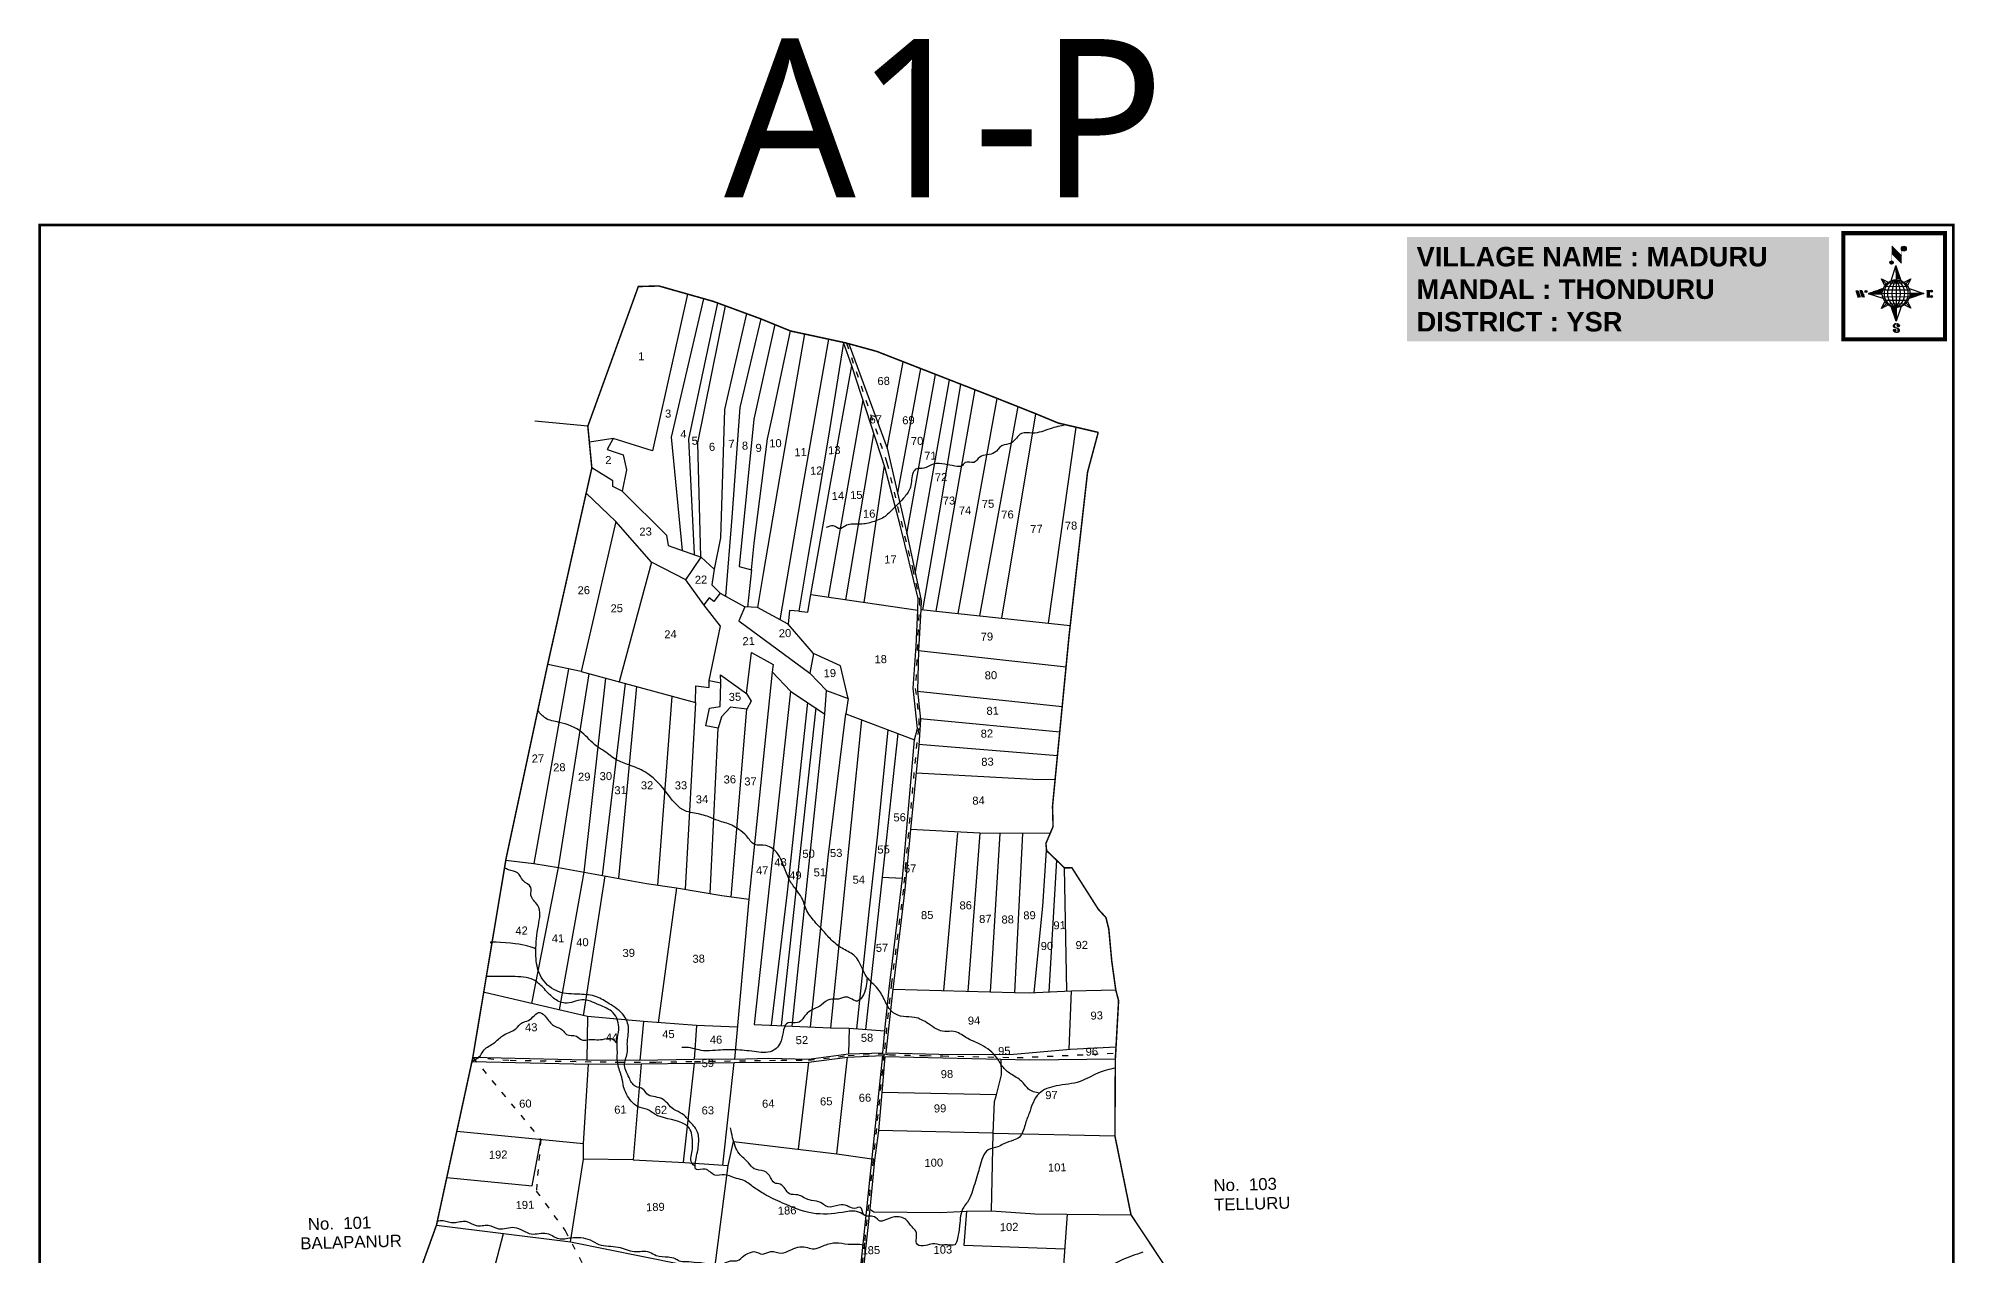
# Model space of a CAD drawing. Header units: millimetres. Extents: x 199160 to 202987, y 1604256 to 1610085.
# Drawn here: x 199160 to 202987, y 1607656 to 1610085 of the extents above; entities that cross this region are included whole.
import ezdxf

# ---------------------------------------------------------------- set-up
doc = ezdxf.new("R2010")
doc.units = ezdxf.units.MM
doc.linetypes.add('ACAD_ISO03W100', pattern=[30, 12, -18])
for name, color, linetype in [('AQUADUCT', 1, 'Continuous'), ('bord', 1, 'Continuous'), ('CADAS', 1, 'Continuous'), ('PLOTS', 7, 'Continuous'), ('PLOTS NO', 7, 'Continuous'), ('ROADS', 1, 'Continuous'), ('STREAMS', 4, 'Continuous'), ('VILLAGE BOUNDRY', 5, 'Continuous')]:
    doc.layers.add(name, color=color, linetype=linetype)
doc.styles.get("Standard").update_dxf_attribs({"font": 'arial.ttf'})
doc.styles.add('TMS', font='trebuc.ttf')
pattern_1 = [(267.2971131487395, (-8720374.9383359, 50637915.13839893), (10.53672553373347, -0.4974314379093613), [])]
pattern_2 = [(357.2971131487395, (-8720374.9383359, 50637915.13839893), (0.4974314379093601, 10.53672553373348), [])]

# ---------------------------------------------------------------- blocks, each defined once
blk = doc.blocks.new('*X10')
at = {"color": 0, "linetype": 'Continuous'}
for p, q in [((6322.075863133939, 241.3110983202248), (6322.373503992176, 241.6087391784607)), ((6321.563175437702, 239.2074203663178), (6322.581924588794, 240.2261695174094)), ((6321.571094283617, 239.3921159075293), (6322.524536642279, 240.3455582661906)), ((6321.579013129532, 239.5768114487408), (6322.467148695763, 240.4649470149719)), ((6321.586931975447, 239.7615069899523), (6322.409760749248, 240.5843357637531)), ((6321.594850821361, 239.9462025311638), (6322.352372802732, 240.7037245125344)), ((6321.602769667276, 240.1308980723753), (6322.294984856217, 240.8231132613157)), ((6321.610688513191, 240.3155936135868), (6322.322610836808, 241.0275159372032)), ((6321.618607359106, 240.5002891547983), (6322.339575221931, 241.2212570176224)), ((6321.670405508729, 239.1378737420482), (6322.639312535309, 240.1067807686281)), ((6321.756101028845, 239.046792566867), (6322.694551492757, 239.9852430307802)), ((6321.767025283511, 240.8254837745006), (6322.356539607053, 241.4149980980416)), ((6321.841796548961, 238.9557113916858), (6322.784401525116, 239.8983163678416)), ((6321.927492069076, 238.8646302165046), (6322.874251557474, 239.8113897049031)), ((6322.013187589191, 238.7735490413234), (6322.964101589832, 239.7244630419646)), ((6322.098883109306, 238.6824678661422), (6323.053951622191, 239.637536379026)), ((6322.184578629423, 238.591386690961), (6323.143801654548, 239.5506097160875)), ((6322.270274149538, 238.5003055157798), (6323.233651686906, 239.463683053149)), ((6322.405772691616, 238.4590273625623), (6323.316199320379, 239.3694539913255)), ((6322.536564177177, 238.4130421528257), (6323.436926723143, 239.3134046987925)), ((6322.667355662737, 238.3670569430892), (6323.557654125907, 239.2573554062594)), ((6322.798147148297, 238.3210717333527), (6323.67838152867, 239.2013061137264)), ((6322.928938633857, 238.2750865236161), (6323.799108931434, 239.1452568211934)), ((6323.059730119417, 238.2291013138795), (6323.919836334197, 239.0892075286604)), ((6323.190521604977, 238.183116104143), (6324.040563736961, 239.0331582361274)), ((6323.334898284248, 238.1507160881169), (6324.161291139725, 238.9771089435944)), ((6323.500484499982, 238.1395256085544), (6324.282018542488, 238.9210596510615)), ((6323.666070715716, 238.1283351289918), (6324.389078986148, 238.8513433994243)), ((6323.83165693145, 238.1171446494292), (6324.558435473549, 238.8439231915289)), ((6324.097210919775, 238.2059219424567), (6324.727791960951, 238.8365029836336)), ((6324.341779298861, 238.2737136262468), (6324.897148448353, 238.8290827757383)), ((6324.586347677948, 238.341505310037), (6325.066504935754, 238.821662567843)), ((6324.830916057034, 238.4092969938271), (6325.235861423155, 238.8142423599477)), ((6325.075484436121, 238.4770886776172), (6325.405217910557, 238.8068221520524)), ((6325.401209342145, 238.6260368883443), (6325.574574397958, 238.7994019441571))]:
    blk.add_line(p, q, dxfattribs=at)
blk = doc.blocks.new('*X9')
at = {"color": 0, "linetype": 'Continuous'}
for p, q in [((6324.425409812192, 240.3018877878409), (6324.530098087213, 240.4065760628617)), ((6324.560821561592, 240.2605228419445), (6324.762767368324, 240.4624686486762)), ((6324.696233310992, 240.2191578960481), (6324.995436649435, 240.5183612344908)), ((6324.831645060392, 240.1777929501517), (6325.228105930546, 240.5742538203053)), ((6324.967056809793, 240.1364280042552), (6325.451206401633, 240.6205775960956)), ((6325.102468559193, 240.0950630583588), (6325.626700194168, 240.619294693334)), ((6325.231508829004, 240.0473266328736), (6325.802193986703, 240.6180117905725)), ((6325.335045025791, 239.9740861343645), (6325.976788801136, 240.6158299097086)), ((6325.438581222579, 239.9008456358553), (6326.100204563527, 240.5624689768027)), ((6325.542117419366, 239.8276051373462), (6326.223620325917, 240.5091080438968)), ((6325.645653616154, 239.754364638837), (6326.347036088308, 240.455747110991)), ((6325.749189812941, 239.6811241403279), (6326.470451850699, 240.4023861780851)), ((6325.852726009729, 239.6078836418188), (6326.593867613089, 240.3490252451792)), ((6325.951486090436, 239.5298670272285), (6326.71728337548, 240.2956643122733)), ((6326.036566250415, 239.4381704919113), (6326.840699137871, 240.2423033793674)), ((6326.121646410395, 239.346473956594), (6326.964114900262, 240.1889424464615)), ((6326.206726570374, 239.2547774212767), (6327.055858370612, 240.1039092215148)), ((6326.291806730354, 239.1630808859595), (6327.135785134496, 240.0070592901021)), ((6326.376886890333, 239.0713843506422), (6327.21571189838, 239.9102093586895)), ((6326.461967050313, 238.9796878153249), (6327.295638662264, 239.8133594272769)), ((6326.547047210292, 238.8879912800077), (6327.375565426148, 239.7165094958642)), ((6326.632127370272, 238.7962947446904), (6327.455492190032, 239.6196595644516)), ((6326.717207530251, 238.7045982093731), (6327.535418953916, 239.5228096330389)), ((6326.788410008449, 236.4777036487165), (6327.354219516036, 237.0435131563033)), ((6326.792225928501, 238.6028399123283), (6327.6153457178, 239.4259597016263)), ((6326.838137672734, 238.4719749612643), (6327.695272481684, 239.3291097702136)), ((6326.884049416966, 238.3411100102004), (6327.775199245568, 239.2322598388009)), ((6326.916746160023, 236.7828164955863), (6327.582476853365, 237.4485471889285)), ((6326.9299611612, 238.2102450591364), (6327.853734496604, 239.1340183945408)), ((6326.975872905432, 238.0793801080725), (6327.849127438164, 238.952634640804)), ((6327.003134980726, 237.9298654880686), (6327.844520379724, 238.7712508870673)), ((6327.012515933215, 237.7624697452613), (6327.839913321284, 238.5898671333306)), ((6327.021896885704, 237.5950740024541), (6327.835306262844, 238.4084833795939)), ((6327.031277838193, 237.4276782596467), (6327.830699204404, 238.2270996258572)), ((6327.040658790683, 237.2602825168395), (6327.826092145964, 238.0457158721205)), ((6327.045082311595, 237.087929342456), (6327.810734190693, 237.8535812215537))]:
    blk.add_line(p, q, dxfattribs=at)
blk = doc.blocks.new('H')
at = {"layer": 'bord', "extrusion": (0.0004278845142637609, 0.00479197890903182, 0.9999884268595202)}
h = blk.add_hatch(dxfattribs=at)
h.set_pattern_fill('LINE', color=8, scale=84.38768555040302, angle=-2.702886851260515, style=0)
h.set_pattern_definition(pattern_2)
h.paths.add_polyline_path([(-492.4668010775931, 785.5898788240738, -0.090992046448718), (-447.9625593584497, 775.2324968557805), (-486.4976985411486, 912.0312741750386)])
h = blk.add_hatch(dxfattribs=at)
h.set_pattern_fill('LINE', color=8, scale=84.38768555040302, angle=-92.70288685126052, style=0)
h.set_pattern_definition(pattern_1)
h.paths.add_polyline_path([(-624.8772989658173, 665.1175860036165, -0.09099204644210665), (-614.5199170010164, 709.6218277204316), (-751.3186943142209, 671.0866885515861)])
h = blk.add_hatch(dxfattribs=at)
h.set_pattern_fill('LINE', color=8, scale=84.38768555040302, angle=-2.702886851260515, style=0)
h.set_pattern_definition(pattern_2)
h.paths.add_polyline_path([(-504.4050061509479, 532.7070881242398, -0.090992046448718), (-548.909247870557, 543.064470092766), (-510.3741086877417, 406.2656927765347)])
h = blk.add_hatch(dxfattribs=at)
h.set_pattern_fill('LINE', color=8, scale=84.38768555040302, angle=-92.70288685126052, style=0)
h.set_pattern_definition(pattern_1)
h.paths.add_polyline_path([(-245.5531129193259, 647.210278397426), (-371.9945082624909, 653.17938094493, -0.09099204644878103), (-382.3518902289215, 608.6751392250881)])
at = {"layer": 'bord', "extrusion": (0.0004278845142637604, 0.00479197890903182, 0.9999884268595203)}
for p, q in [((-516.2384251924814, 1087.08582315594, -1217.145331720205), (-431.5311611755169, 993.9857607749291, -1216.735438367611)), ((-538.2690597721958, 773.6536562892143, -1215.633927328097), (-487.0181812191731, 906.212239655666, -1216.291082326422)), ((-519.3860571105615, 1020.408509141766, -1216.824464901347), (-434.678793075087, 927.3084467682056, -1216.414571548796)), ((-487.0181812191731, 906.212239655666, -1216.291082326422), (-492.9870239489828, 779.7722960542887, -1215.682623766277)), ((-487.0181812191731, 906.212239655666, -1216.291082326422), (-448.4827650671941, 769.4150330077391, -1215.652034309381)), ((-864.6667208376457, 700.9117660832126, -1215.145683569252), (-846.8602190883248, 637.7003116968554, -1214.850391321915)), ((-751.8386587080895, 665.2704204607289, -1215.023166955395), (-615.0399729244527, 703.8051171880215, -1215.266361263119)), ((-626.736305744329, 793.7732813858893, -1215.692487060367), (-566.811349663476, 760.1895317081362, -1215.557193835181)), ((-626.736305744329, 793.7732813858893, -1215.692487060367), (-584.1428260545363, 746.9596384149045, -1215.486379775655)), ((-598.946746484784, 730.9517588270828, -1215.4033350249), (-626.736305744329, 793.7732813858893, -1215.692487060367)), ((-421.3357812265749, 753.3219341966324, -1215.586531535218), (-358.5136001041974, 781.1110481221694, -1215.746578873753)), ((-358.5136001041974, 781.1110481221694, -1215.746578873753), (-405.3276889660046, 738.5181495659053, -1215.522440984547)), ((-358.5136001041974, 781.1110481221694, -1215.746578873753), (-392.0976094479556, 721.1868434431963, -1215.445049781629)), ((-846.885899517627, 700.0723706756253, -1215.149269383754), (-829.079397758178, 636.8609162860084, -1214.853977136408)), ((-829.1050781964441, 699.2329752675723, -1215.152855198257), (-811.2985764592304, 636.0215208844747, -1214.857562950931)), ((-829.1050781964441, 699.2329752675723, -1215.152855198257), (-811.3242568973801, 698.393579858588, -1215.156441012743)), ((-811.3242568973801, 698.393579858588, -1215.156441012743), (-793.5177551378147, 635.1821254740935, -1214.861148765422)), ((-751.8386587080895, 665.2704204607289, -1215.023166955395), (-625.3972626964678, 659.3013864478562, -1215.048666080719)), ((-619.2784603905748, 614.0198538512923, -1214.834293591338), (-751.8386587080895, 665.2704204607289, -1215.023166955395)), ((-639.398133254319, 525.5536567845847, -1214.401751538512), (-605.8141239105607, 585.4778614635579, -1214.703280630637)), ((-639.398133254319, 525.5536567845847, -1214.401751538512), (-592.5840443923953, 568.1465553403832, -1214.625889427719)), ((-576.5759521321743, 553.3427707091905, -1214.561798877043), (-639.398133254319, 525.5536567845847, -1214.401751538512)), ((-510.8935521394596, 400.4524652508553, -1213.857248085843), (-549.4289682914387, 537.2496718976181, -1214.496296102879)), ((-459.6426735860878, 533.0110486173071, -1214.514403084168), (-510.8935521394596, 400.4524652508553, -1213.857248085843)), ((-504.9247094094171, 526.8924088519998, -1214.465706645989), (-510.8935521394596, 400.4524652508553, -1213.857248085843)), ((-371.1754276144202, 512.8914235194679, -1214.455843351893), (-431.1003836950404, 546.475173198618, -1214.591136577086)), ((-371.1754276144202, 512.8914235194679, -1214.455843351893), (-413.7689073036308, 559.7050664918497, -1214.661950636613)), ((-398.9649868734996, 575.7129460782744, -1214.74499538736), (-371.1754276144202, 512.8914235194679, -1214.455843351893)), ((-246.0730746499612, 641.3942844460253, -1215.12516345687), (-382.8717604242847, 602.859587718267, -1214.881969149149)), ((-378.6332729603746, 692.6448510554619, -1215.314036820931), (-246.0730746499612, 641.3942844460253, -1215.12516345687)), ((-372.5144706616993, 647.363318458898, -1215.099664331546), (-246.0730746499612, 641.3942844460253, -1215.12516345687)), ((-213.4791469212505, 669.2951450282708, -1215.272811938016), (-216.710715676134, 600.8397693103179, -1214.943388670676)), ((-197.1518122339039, 599.9164343632292, -1214.947333066632), (-193.9202434780891, 668.3718100786209, -1215.276756333961))]:
    blk.add_line(p, q, dxfattribs=at)
at = {"layer": 'bord', "color": 8, "linetype": 'ByBlock', "extrusion": (0.0004278845142637604, 0.00479197890903182, 0.9999884268595203)}
for p, q in [((-386.4701403837535, 711.3830894059502, -1215.400477790083), (-605.4730712235323, 721.7215742594562, -1215.35631111762)), ((-410.8462962137419, 744.2142448802479, -1215.547375515144), (-578.1125475389999, 752.110393114388, -1215.51364266185)), ((-492.9872379411827, 779.772306161467, -1215.682623723144), (-504.9247094094171, 526.8924088519998, -1214.465706645989)), ((-372.5145726100891, 647.3634304928128, -1215.099664824794), (-625.3973747401615, 659.3012845208868, -1215.048665544341)), ((-378.0217974673142, 615.9429816137999, -1214.946740470406), (-622.87451776542, 627.5017590741627, -1214.897360629442)), ((-375.037429585529, 679.1629559395369, -1215.250969739694), (-619.8901498829364, 690.7217333998997, -1215.201589898729)), ((-392.4388761268347, 584.9431407540105, -1214.792019251512), (-611.441806967312, 595.2816256079823, -1214.747852579053)), ((-419.7993998112506, 554.5543218990788, -1214.634687707282), (-587.06565113744, 562.4504701336846, -1214.600954853988))]:
    blk.add_line(p, q, dxfattribs=at)
at = {"layer": 'bord', "extrusion": (0.0004278845142637604, 0.00479197890903182, 0.9999884268595203)}
for points, const_width, elevation in [([(-522.0131121619479, 959.550775259228), (-515.7175743466119, 1092.906934415961)], 1.60540055982536, -1212.142843617219), ([(-434.158262363472, 933.1277235058805), (-427.8627245295095, 1066.483882669366)], 1.60540055982536, -1212.142843617219), ([(-870.0736340994383, 707.00824508073), (-846.3658724653925, 705.889038352192)], 0.6421602239301444, -1212.142843617219), ([(-828.5594987093612, 642.6768581911618), (-855.2307305332708, 643.935965762368)], 0.6421602239301444, -1212.142843617219), ([(-828.5594987093612, 642.676858191162), (-820.953748198869, 677.9586989512691)], 0.6421602239301444, -1212.142843617223), ([(-810.7786774830411, 641.8374531447001), (-784.1074456587239, 640.5783455765209)], 0.6421602239301444, -1212.142843617222), ([(-792.9978562549747, 640.9980480956772), (-781.589230506466, 693.9208092413096)], 0.6421602239301444, -1212.142843617218), ([(-177.0730277270245, 604.8086065300355), (-225.9702860934822, 607.1169704015771)], 0.7063762463231584, -1212.142843617222), ([(-222.7385766651839, 675.5731321041832), (-173.8413183107752, 673.2647682324088)], 0.7063762463231584, -1212.142843617221), ([(-194.785239975681, 644.8497587676384), (-185.0057882997701, 644.3880859934699)], 0.7063762463231584, -1212.14284361722)]:
    blk.add_lwpolyline(points, dxfattribs=dict(at, const_width=const_width, elevation=elevation))
for points, const_width, elevation in [([(-413.6616245851993, 1073.140134249887, 1), (-397.6117714248124, 1057.729118476532, 1)], 22.25077962579039, -1212.14284361722), ([(-530.3419430367337, 949.5474510251247, 1), (-519.6420409089901, 939.2734405104861, 1)], 14.83385308386026, -1212.142843617223), ([(-775.9087905502321, 696.5833098740303, 1), (-769.4888492682775, 690.418903565154, 1)], 8.900311850316152, -1212.142843617216), ([(-180.1423226412179, 617.9784816729323, 1), (-173.0803872516442, 611.1976347345654, 1)], 9.790343035347762, -1212.142843617219), ([(-177.8339587833615, 666.8757400336997, 1), (-170.7720233739972, 660.0948930920731, 1)], 9.790343035347762, -1212.142843617223), ([(-489.8397168474219, 361.7280028313068, 1), (-498.0671858660056, 369.1142257457323, 1)], 11.05656073458609, -1212.142843617215), ([(-525.1949096693778, 321.5505605205689, 1), (-533.4223786795214, 328.9367834347616, 1)], 11.05656073458609, -1212.142843617218)]:
    blk.add_lwpolyline(points, format="xyb", close=True, dxfattribs=dict(at, const_width=const_width, elevation=elevation))
for points, elevation in [([(-537.0436544864716, 317.3909783906986), (-530.686771839954, 310.4778530870033), (-519.7848077441001, 306.8033377354246), (-504.8555995545785, 306.8996049665207), (-493.8614930827366, 309.9751672386152), (-486.3299612487816, 317.6739007300386), (-486.5193926708707, 325.7780890813514), (-490.6180678635317, 333.2605072774198), (-493.5031616341619, 336.2254691210802), (-502.816804350885, 340.8534958871466), (-522.4580017436219, 347.2728260433129), (-530.4257294404489, 351.5824209563287), (-533.6858260648524, 354.5525017987891), (-537.4013079778782, 362.629807892173), (-536.9549017110166, 373.3508360361672), (-530.0284934418471, 380.6827556172281), (-520.0052991440441, 384.0716307398478), (-503.5000552259427, 384.2213990291513), (-492.5323047870551, 379.8708521119993), (-487.1463343054379, 373.2710396641844)], -1212.142843617219), ([(-522.4539065143929, 347.5728294925347), (-526.1949835211592, 353.7751140225195), (-527.7518298353394, 360.6227161141025), (-527.9156661629893, 370.6019260344024), (-525.8991041315983, 375.4503632916039), (-521.3202371541029, 381.1640017041664), (-514.5251386848048, 384.3718976443916)], -1212.142843617221), ([(-504.8555995545785, 306.8996049665207), (-499.0047943263154, 312.3708361831504), (-496.9585419834797, 319.3942984564654), (-497.4612851235933, 326.5275708001649), (-501.2415295758961, 335.3559093211365), (-509.2361390522836, 343.1915685721062)], -1212.142843617219)]:
    blk.add_lwpolyline(points, dxfattribs=dict(at, elevation=elevation))
for centre, radius in [((-405.6366979898718, 1065.434626361347, -1212.142843617228), 22.25077962579068), ((-524.9919919744626, 944.4104457636145, -1212.142843617225), 14.83385308386045), ((-498.4359036135794, 659.1484834742021, -1212.142843617229), 126.5822129822759), ((-772.6988199003781, 693.5011067149355, -1212.142843617225), 8.900311850316273), ((-176.6113549475952, 614.5880582008385, -1212.142843617227), 9.7903430353479), ((-174.3029910778062, 663.4853165630027, -1212.142843617225), 9.7903430353479), ((-493.9534513636986, 365.4211142832808, -1212.142843617226), 11.05656073458623), ((-529.3086441806488, 325.2436719765011, -1212.142843617227), 11.05656073458623)]:
    blk.add_circle(centre, radius, dxfattribs=at)
at = {"layer": 'bord', "color": 8, "linetype": 'ByBlock', "extrusion": (0.0004278845142637604, 0.00479197890903182, 0.9999884268595203)}
for centre, radius, start, end in [((-481.5018944916621, 658.3490694805806, -1212.142843617225), 127.7124113124745, 94.925359787212, 259.6690604518324), ((-436.7958279077627, 656.2386032006533, -1212.142843617224), 140.8227119427793, 113.2864437035868, 241.3079765329169), ((-315.8862391595549, 650.5307512261786, -1212.142843617227), 222.3100112361417, 142.5891607921548, 212.0052594442485), ((-560.0761933124097, 662.0583738566748, -1212.142843617224), 140.8227119427793, 293.2864437035868, 61.30797653291689), ((-680.9857820597445, 667.7662258302183, -1212.142843617228), 222.3100112361417, 322.5891607921548, 32.00525944424854), ((-515.3701267285685, 659.9479075753505, -1212.142843617227), 127.7124113124745, 274.925359787212, 79.66906045183244)]:
    blk.add_arc(centre, radius, start, end, dxfattribs=at)
at = {"layer": 'bord', "extrusion": (0.0004278845142637604, 0.00479197890903182, 0.9999884268595203)}
for points in [[(-515.7175743148887, 1092.906934417125, -1212.142843617227), (-431.0104934413977, 999.8058030862261, -1212.142843617227), (-518.8653432401063, 1026.22885483189, -1212.142843617227), (-434.1582623484545, 933.1277235084416, -1212.142843617227)], [(-864.1466936911305, 706.7284433981881, -1212.142843617225), (-846.3658724649268, 705.889038353589, -1212.142843617225), (-846.34031992468, 643.5162632348297, -1212.142843617225), (-828.5594986876497, 642.6768581867381, -1212.142843617225)], [(-828.5850512369768, 705.049633307593, -1212.142843617229), (-810.804230031204, 704.2102282608984, -1212.142843617229), (-810.778677482168, 641.8374531481927, -1212.142843617229), (-792.9978562541016, 640.9980480994025, -1212.142843617229)], [(-193.4002216503151, 674.1881137788835, -1212.142843617225), (-196.6319310673212, 605.7319520774413, -1212.142843617225), (-212.9591249906118, 675.1114593302475, -1212.142843617225), (-216.1908344065701, 606.6552976257785, -1212.142843617225)]]:
    blk.add_solid(points, dxfattribs=at)
at = {"layer": 'bord', "extrusion": (0.0004278845142637604, 0.00479197890903182, 0.9999884268595203), "xscale": 7.977342409717546, "yscale": 7.977342409717546, "zscale": 7.977342409717546, "rotation": 138.0840426661453}
for name, p in [('*X9', (38300.50170925955, -31929.38484708802, -1212.14284361722)), ('*X10', (38314.39702652739, -31950.87734303279, -1212.142843617221))]:
    blk.add_blockref(name, p, dxfattribs=at)

msp = doc.modelspace()

# ---------------------------------------------------------------- linework, layer by layer
at = {"color": 5, "const_width": 5.600000000000001}
msp.add_lwpolyline([(199162.9443110251, 1609712.560725356), (202984.0748436668, 1609712.560725356), (202984.0748436668, 1604258.333735846), (199162.9443110251, 1604258.333735846)], close=True, dxfattribs=at)
at = {"layer": 'PLOTS', "color": 0}
for points in [[(200456.7463811258, 1609574.60493267), (200386.5326458199, 1609261.973417574), (200307.8823016109, 1609286.481932574), (200260.4930536077, 1609279.145049434)], [(200446.2549919523, 1609063.041912516), (200424.3719252018, 1609289.172351761), (200489.0200793717, 1609565.472342073)], [(200516.1205725885, 1609557.092365966), (200458.775923781, 1609285.414489945), (200469.7937178263, 1609055.377150761)], [(200483.2406037829, 1609049.869946809), (200476.9408941079, 1609277.933937902), (200532.3086132272, 1609551.140269817)], [(200573.9896894573, 1609535.814772503), (200530.0467631467, 1609344.543802734), (200522.0883197118, 1609088.15302939), (200509.856396423, 1609025.751932532)], [(200532.7311834643, 1608971.459452172), (200545.758095465, 1609128.579396909), (200561.57143714, 1609348.340957484), (200603.4687853868, 1609524.975757623)], [(200630.7524974409, 1609513.832308848), (200588.6714233382, 1609324.759668737), (200559.7964673904, 1609030.912357003), (200584.041499569, 1609024.506948888), (200589.3994913691, 1609077.476641574), (200616.1022877597, 1609285.607925871), (200626.1214223554, 1609330.845842351), (200662.0734623141, 1609501.039930488)], [(200689.8273020666, 1609495.064687067), (200640.745065048, 1609211.724483019), (200607.3687446323, 1609017.195540968), (200596.1713495716, 1608948.933304064)], [(200641.6359038691, 1608924.374134193), (200687.5758075585, 1609193.026842706), (200738.4251808041, 1609484.601840922)], [(200768.0899277176, 1609478.215190086), (200737.6529491157, 1609286.921080644), (200718.5813832157, 1609176.448002441), (200697.2011911522, 1609053.382628378), (200679.0079573306, 1608941.570031987), (200660.4116084474, 1608943.395777818), (200657.2340131738, 1608915.948303961)], [(200679.0079573306, 1608941.570031987), (200696.9549151785, 1608939.808041841), (200703.0864343542, 1608974.749323976), (200739.7471355035, 1609185.564869424), (200784.6020846937, 1609431.222085782), (200768.0899277176, 1609478.215190086)], [(200778.7089921531, 1609475.532498991), (200855.4734176953, 1609267.057074575), (200893.8496161725, 1609100.049861776), (200923.3532407193, 1608963.284885224), (200922.6233946673, 1608944.942861345), (201220.7383960734, 1608913.301304029)], [(200703.0864343542, 1608974.749323976), (200916.2896125065, 1608943.619658483), (200917.2195871358, 1608966.825964374), (200880.9769517605, 1609113.335975742), (200850.9732344914, 1609227.111644738), (200784.6020846937, 1609431.222085782)], [(200855.4734176953, 1609267.057074575), (200887.0301692365, 1609439.722691798)], [(200921.6400953833, 1609426.220636525), (200875.8920402384, 1609178.198423239)], [(200894.7105481997, 1609096.058984373), (200951.7512207778, 1609414.473657416)], [(200979.2955090583, 1609403.728055093), (200911.0400530715, 1609020.363052595)], [(200926.5345879503, 1608944.52773213), (200963.3570598268, 1609161.265524413), (201002.4925149613, 1609394.67841845)], [(201030.1394943473, 1609383.892754181), (200952.1933365842, 1608941.804344304)], [(200806.6784759923, 1609363.330811058), (200737.632422241, 1608969.705285438)], [(200996.6756101135, 1608937.083050841), (201074.6295998833, 1609366.536234508)], [(201116.1182262319, 1609350.064907615), (201039.7123367641, 1608932.515185934)], [(201084.1227414646, 1608927.80152054), (201151.7639830218, 1609335.913248134)], [(200772.7834927811, 1608964.572899152), (200828.7068578326, 1609295.587179275)], [(201231.926605403, 1609309.079361903), (201176.3956347597, 1608918.007789838)], [(200307.8823016109, 1609286.481932574), (200295.7866572273, 1609264.769214048), (200328.3195698, 1609253.570015789), (200334.5611924217, 1609224.106690246), (200325.807849415, 1609181.426254774), (200307.656404151, 1609190.611043357), (200307.3341811466, 1609202.060431546), (200265.429396724, 1609227.727423405)], [(200849.3115297008, 1609232.221866555), (200808.4028416227, 1608959.372139839)], [(200325.807849415, 1609181.426254774), (200414.237938411, 1609093.669001281), (200417.8161716364, 1609073.170044712), (200483.6060546327, 1609049.739796034), (200509.856396423, 1609025.751932532), (200505.0550483746, 1608994.641254581), (200521.9079832066, 1608977.488836802), (200509.3876858153, 1608961.271107902), (200499.8577072973, 1608968.62837512), (200488.8461632048, 1608954.364956985), (200453.4374774786, 1609004.5233586), (200483.6060546327, 1609049.739796034)], [(200453.4374774786, 1609004.5233586), (200384.6520627645, 1609039.329990047), (200313.4937096374, 1609121.088738766), (200254.0937023928, 1609177.315142761)], [(200313.4937096374, 1609121.088738766), (200244.0382665426, 1608821.343081544), (200177.2396638429, 1608835.660430352)], [(200384.6520627645, 1609039.329990047), (200319.6940015885, 1608800.744780907)], [(200584.041499569, 1609024.506948888), (200576.5428372909, 1608949.926265528)], [(200244.0382665426, 1608821.343081544), (200472.1770000709, 1608759.229215129), (200473.3823515325, 1608792.931087094), (200500.0350952559, 1608789.355110525), (200499.6322876404, 1608803.667871225), (200522.0615482101, 1608912.117447911), (200488.8461632048, 1608954.364956985)], [(200521.9079832066, 1608977.488836802), (200570.8697081325, 1608950.213256135), (200558.7342899883, 1608922.535093676), (200700.8743589458, 1608818.34506688), (200734.2168361325, 1608783.765876217), (200777.1728827334, 1608767.209577), (200762.1390038365, 1608832.713670974), (200708.4060610137, 1608857.577232207), (200700.8743589458, 1608818.34506688)], [(200708.4060610137, 1608857.577232207), (200657.2340131738, 1608915.948303961), (200596.1713495716, 1608948.933304064), (200570.8697081325, 1608950.213256135)], [(200777.1728827334, 1608767.209577), (200772.8230203241, 1608736.779316633), (200909.9030376514, 1608685.274685889), (200915.7272884235, 1608707.50924873), (200907.3973045157, 1608787.89998956), (200912.891440804, 1608871.691552489), (200916.2896125065, 1608943.619658483)], [(200922.6233946673, 1608944.942861345), (200917.554928167, 1608863.024785915), (200915.4966150203, 1608782.604589056), (200921.4722951107, 1608725.551077146), (200919.1470630154, 1608684.558123583), (200918.5306725098, 1608673.69139444), (200902.0766929254, 1608506.018628288), (200890.4387707675, 1608386.414495716), (200866.3588985168, 1608187.532829485), (201109.2215794142, 1608181.027600734), (201140.345337279, 1608180.193931421), (201151.8986612337, 1608180.519079515), (201223.4865863305, 1608184.243389493), (201311.6274193228, 1608185.962935538)], [(200499.6322876404, 1608803.667871225), (200522.8476260582, 1608798.77416211), (200522.3958925872, 1608814.825380666), (200573.9950493094, 1608777.353425207), (200584.0488158758, 1608859.500595845), (200627.6024915677, 1608835.291770953), (200625.5794264554, 1608820.528726599), (200662.3849153285, 1608782.44942338), (200730.8221824422, 1608736.458776468), (200734.2168361325, 1608783.765876217)], [(200917.554928167, 1608863.024785915), (201212.3601475708, 1608830.557627133)], [(200219.0572096013, 1608826.697422673), (200149.3206820083, 1608438.204021861)], [(200199.1042247396, 1608430.297455077), (200260.1323525845, 1608816.961248196)], [(200292.9510161442, 1608808.02592164), (200249.1311397575, 1608421.212069579)], [(200286.7468764665, 1608414.380677544), (200332.6327968588, 1608797.222018294)], [(200501.7865662806, 1608378.34500792), (200517.6730045092, 1608708.477478607), (200493.263846499, 1608712.769210176), (200500.4751800578, 1608748.48728937), (200521.5670112031, 1608751.51892042), (200522.8476260582, 1608798.77416211)], [(200625.5794264554, 1608820.528726599), (200579.1895426328, 1608367.175778664)], [(200354.685903171, 1608791.217760804), (200318.5439440625, 1608408.606013712)], [(200397.0742058624, 1608395.151620338), (200426.0573374865, 1608771.785919186)], [(200472.1770000709, 1608759.229215129), (200452.0276480029, 1608386.734457548)], [(200573.9950493094, 1608777.353425207), (200583.7519859909, 1608761.969405347), (200575.0883108908, 1608746.138730002), (200542.6477325261, 1608750.462934566), (200524.2321811451, 1608730.866357699), (200517.6730045092, 1608708.477478607)], [(200662.3849153285, 1608782.44942338), (200589.7150569988, 1608116.842498828), (200665.4016687913, 1608113.638612197), (200742.0806948238, 1608110.392715722), (200779.1364668182, 1608109.770308673), (200850.2199184204, 1608103.9163416)], [(200624.2680303451, 1608115.379838435), (200656.0699154432, 1608381.160135026), (200696.6035488854, 1608759.454099924)], [(201204.6308695294, 1608750.855537908), (200915.6300591396, 1608781.330515556)], [(200543.3691697002, 1608371.971031118), (200575.0883108908, 1608746.138730002)], [(200712.5165495061, 1608748.760376698), (200643.6991479721, 1608114.55730065)], [(200665.4016687913, 1608113.638612197), (200730.8221824422, 1608736.458776468)], [(200701.8599709744, 1608112.095297412), (200737.3817938889, 1608450.637578045), (200772.8230203241, 1608736.779316633)], [(200803.7960991974, 1608725.141902067), (200742.0806948238, 1608110.392715722)], [(200921.2511921072, 1608727.662084203), (201199.7623606858, 1608700.652876784)], [(200093.6351976963, 1608444.64508576), (200149.3206820083, 1608438.204021861), (200199.1042247396, 1608430.297455077), (200374.3895281934, 1608398.463900012), (200434.6204616496, 1608389.669342753), (200525.0310096568, 1608374.425949918), (200579.1895426328, 1608367.175778664), (200550.0171451263, 1608047.533989855), (200618.9084348591, 1608049.472814706), (200697.8280025531, 1608047.403992462), (200777.6483146948, 1608058.075533901), (200846.6145678386, 1608060.137352003), (200850.2911152204, 1608104.780868888), (200859.2806072275, 1608188.019965535), (200885.8163371033, 1608408.838529829), (200909.9030376514, 1608685.274685889)], [(200794.8569800392, 1608108.475670262), (200818.9690737856, 1608341.414414365), (200836.4909754444, 1608496.468693364), (200857.1055693328, 1608705.112107586)], [(200876.7682471503, 1608697.724313361), (200853.1697617838, 1608483.445847966), (200845.0335601407, 1608410.679583251), (200811.9560665957, 1608107.06750159)], [(201195.1525621874, 1608653.117962235), (200917.9260917418, 1608675.674297234)], [(200913.2078658761, 1608619.449822826), (201146.0669399338, 1608606.44482163), (201190.5564073071, 1608605.723736747)], [(201180.7106666533, 1608498.37149831), (201180.7106666533, 1608498.37149831), (201040.548686436, 1608498.395824784), (200902.0766929254, 1608506.018628288)], [(200968.593490564, 1608184.794412018), (200996.5023006904, 1608499.115338755)], [(201040.548686436, 1608498.395824784), (201016.3249299442, 1608183.515895571)], [(201061.540739985, 1608182.30476183), (201080.7959424542, 1608498.388839482)], [(201125.2304748127, 1608498.381127437), (201109.2215794142, 1608181.027600734)], [(201148.8111507935, 1608180.432186934), (201166.247320091, 1608352.83613358), (201173.5331397283, 1608463.884435259)], [(200145.376347583, 1608158.75071815), (200199.1042247396, 1608430.297455077)], [(200249.1311397575, 1608421.212069579), (200199.9856665084, 1608145.941410507)], [(200248.8708330366, 1608134.474775333), (200292.0003066022, 1608413.426602364)], [(201193.4347009373, 1608444.730162689), (201177.8824382157, 1608181.870866702)], [(201213.9849470666, 1608183.749073589), (201209.3857347597, 1608429.378078178)], [(200434.6204616496, 1608389.669342753), (200398.0880090736, 1608120.445541206)], [(200845.0335601407, 1608410.679583251), (200885.8163371033, 1608408.838529829)], [(200866.3588985168, 1608187.532829485), (200852.4840974926, 1608060.182504764), (200958.1357477444, 1608057.969853704), (201100.2559680242, 1608057.00841974), (201221.2263259891, 1608067.936374616), (201312.212475604, 1608072.607182987)], [(201218.7134160417, 1608067.709368869), (201223.4865863305, 1608184.243389493)], [(200555.8295569484, 1608111.220552186), (200474.6155926053, 1608114.752576512), (200368.6641803279, 1608122.634409722), (200256.889620929, 1608132.593867037), (200050.9195293092, 1608180.906761624)], [(200256.889620929, 1608132.593867037), (200255.241405804, 1608045.546955613)], [(200368.6641803279, 1608122.634409722), (200361.5563527096, 1608044.829017429)], [(200474.6155926053, 1608114.752576512), (200470.1140603597, 1608047.089333046)], [(200779.1364668182, 1608109.770308673), (200777.6483146948, 1608058.075533901)], [(199995.8344078203, 1607903.774858402), (200248.7498692853, 1607879.258505642), (200258.6378558185, 1608037.441945165)], [(200026.0941033406, 1608043.245150623), (200258.6378558185, 1608037.441945165), (200363.8482796984, 1608038.624055488), (200469.8531959783, 1608039.557963386), (200549.8777176184, 1608041.273114373), (200698.0513310722, 1608041.819458538), (200776.0557642567, 1608051.667306361), (200845.6680569753, 1608054.899637054), (200800.1593247944, 1607614.763838408)], [(200550.0171451263, 1608047.533989855), (200470.1140603597, 1608047.089333046), (200361.5563527096, 1608044.829017429), (200254.3737332094, 1608045.552814952), (200027.7361522479, 1608051.23251906)], [(200363.8482796984, 1608038.624055488), (200348.29822175, 1607846.449646039), (200249.1042206461, 1607847.791866046), (200248.7498692853, 1607879.258505642)], [(200469.8531959783, 1608039.557963386), (200447.6769410958, 1607841.863167502)], [(200526.7143022609, 1607836.310899268), (200549.8777176184, 1608041.273114373)], [(200698.0513310722, 1608041.819458538), (200677.4855554095, 1607868.152858323)], [(200754.7697157631, 1607859.000789346), (200776.0557642567, 1608051.667306361)], [(201310.8356424135, 1608047.851156272), (201140.352456823, 1608045.986875924), (200850.6466118778, 1608052.59091578), (200844.3370615344, 1607981.418927606), (200838.135685976, 1607904.648053291), (200830.0379546609, 1607846.364659611), (200820.7932319247, 1607748.257560028), (200828.4838361782, 1607743.028772636), (200961.8519321033, 1607741.664123545), (201013.7022473163, 1607744.203792346), (201063.5730654128, 1607745.188223475), (201150.0098120624, 1607739.252042684), (201342.0845776137, 1607737.180634274)], [(201063.5730654128, 1607745.188223475), (201066.8877856923, 1607900.26156466), (201069.5904644207, 1607962.86393991), (201073.3283766949, 1607976.432286587), (201083.2489946844, 1608016.664588892), (201082.7329121043, 1608047.300352253)], [(201073.3283766949, 1607976.432286587), (200844.3370615344, 1607981.418927606)], [(199975.86930789, 1607811.753498847), (200146.1003124441, 1607795.178704806), (200163.2791182076, 1607887.543610364)], [(200348.29822175, 1607846.449646039), (200450.8874144447, 1607841.714999291), (200537.8076889397, 1607835.520285635), (200548.5120643579, 1607883.426030482), (200754.7697157631, 1607859.000789346), (200824.3288558419, 1607848.518446386)], [(201066.8877856923, 1607900.26156466), (200838.1762574709, 1607905.150314299)], [(201066.8877856923, 1607900.26156466), (201309.9832266713, 1607894.415499738)], [(199955.1251868974, 1607716.141544829), (200222.5184221676, 1607683.093944047), (200249.1042206461, 1607847.791866046)], [(200222.5184221676, 1607683.093944047), (200440.1922067144, 1607639.121848407), (200511.3269969476, 1607630.518665541), (200537.8076889397, 1607835.520285635)], [(200820.7932319247, 1607748.257560028), (200806.1738741783, 1607613.768224292), (200919.6004157356, 1607607.462285675), (200998.8304599963, 1607606.813686752), (201205.1607957411, 1607599.385334766), (201215.1305275811, 1607738.549755752)], [(201013.7022473163, 1607744.203792346), (201008.0480321056, 1607676.297564053), (201210.1456616611, 1607668.967545259)], [(199901.1637094915, 1607566.847057029), (200048.2411416074, 1607531.367675489), (200056.2994796312, 1607574.536609085), (200088.8218045325, 1607699.617744438)]]:
    msp.add_lwpolyline(points, dxfattribs=at)
at = {"layer": 'ROADS', "linetype": 'ACAD_ISO03W100'}
for points in [[(200774.1602370016, 1609476.777009076), (200854.7767596875, 1609237.905108394), (200905.8321212987, 1609026.931848997), (200920.0340446758, 1608965.325040262), (200911.4072839821, 1608787.142840698), (200918.3900712442, 1608726.538360087), (200917.9048293417, 1608707.316609019), (200914.1668222307, 1608679.57721074), (200887.4686015464, 1608387.078795878), (200863.7234085703, 1608199.698945108), (200848.4881843202, 1608056.917778381), (200833.8601567617, 1607909.116964686), (200827.0543268984, 1607846.514151248), (200809.8829869286, 1607681.305494262), (200803.4445289191, 1607620.730106256)], [(200027.7361522479, 1608051.23251906), (200102.09410519, 1608045.469185399), (200320.3031539686, 1608041.679784112), (200393.2027301631, 1608041.95972211), (200470.3589664368, 1608043.122203693), (200643.1375248894, 1608045.604369716), (200698.413201144, 1608045.531578189), (200777.0897172229, 1608054.906169878), (200848.6252375866, 1608058.202211413), (200859.9947056767, 1608056.277172495), (200930.9252623534, 1608054.868532547), (200966.1771148389, 1608054.067875185), (201114.8452039996, 1608050.691252633), (201311.4871563913, 1608059.5656454)], [(200027.7361522479, 1608051.23251906), (200163.2791182076, 1607887.543610364), (200154.6051585223, 1607784.320240967), (200211.9106364958, 1607705.492755789), (200280.1630864815, 1607576.67375957), (200359.7008482863, 1607327.538756309), (200375.2139227669, 1607256.246430331), (200373.5261503573, 1607164.528896023), (200360.5322087239, 1607077.68722383), (200342.1921459549, 1606926.37388388), (200364.4956777737, 1606874.17202835), (200420.968856651, 1606829.092221586)]]:
    msp.add_lwpolyline(points, dxfattribs=at)
at = {"layer": 'STREAMS'}
for points in [[(201212.055188724, 1609313.716582793), (201180.5119693683, 1609305.838652955), (201145.3321925784, 1609297.107202459), (201123.5579672461, 1609296.494404972), (201102.8247404483, 1609277.417480463), (201084.0547446972, 1609271.822199041), (201069.7837649236, 1609258.318495677), (201040.1268869568, 1609249.006053832), (201028.3845681245, 1609238.810514289), (201011.1254251601, 1609238.324785899), (201003.1679660817, 1609230.917926619), (200995.1469809501, 1609230.692190022), (200975.5485168647, 1609233.978190203), (200953.6448494782, 1609236.46703111), (200940.9296379369, 1609232.834231288), (200924.3448463113, 1609226.299181483), (200914.1375075198, 1609226.011913787), (200907.3992427014, 1609218.887088231), (200901.7875876828, 1609189.575636955), (200890.2682209321, 1609170.30722137), (200865.639914629, 1609144.519153815), (200845.6887184947, 1609127.473717157), (200832.7983490897, 1609122.083482054), (200808.3541456302, 1609115.843753678), (200793.842466225, 1609115.435347843), (200780.06864579, 1609115.047707759), (200768.3939443123, 1609110.044594388), (200761.6436099316, 1609106.5909706), (200747.7024641519, 1609112.066769619), (200733.5789303536, 1609108.471315159)], [(201159.022496459, 1607979.657641407), (201137.3648486346, 1607988.090522506), (201126.8140192493, 1608000.537671199), (201103.8794370594, 1608016.937431351), (201087.2320525153, 1608030.806008787), (201074.1197082252, 1608050.472999327), (201042.8115193072, 1608076.335866801), (201012.3277496168, 1608091.014925133), (200988.1624194162, 1608103.173187502), (200970.083373455, 1608102.664384376), (200937.563503734, 1608118.269917911), (200909.6433439128, 1608131.018874475), (200887.6127031351, 1608132.628121581), (200866.6630030729, 1608141.114746796), (200850.4419626593, 1608164.517569363), (200836.533718724, 1608188.058014611), (200814.4735500204, 1608211.623613168), (200790.7955758161, 1608253.343309678), (200768.2438810492, 1608267.220497726), (200745.8823211692, 1608283.394403227), (200727.4857374185, 1608303.498788997), (200713.0286924691, 1608319.385945794), (200694.9808704432, 1608343.921002942), (200684.3098467828, 1608370.098476337), (200673.1902359424, 1608386.339412294), (200659.6731110721, 1608406.247029931), (200636.1734633018, 1608457.990183683), (200613.3099859013, 1608473.895350284), (200590.3501550954, 1608476.244742493), (200574.3041239633, 1608493.165129826), (200558.6532338851, 1608506.218152386), (200544.9200495179, 1608514.487856736), (200517.5966293072, 1608523.754174409), (200499.3035102235, 1608531.131764947), (200470.3060453338, 1608538.717288679), (200454.6726750839, 1608542.096226937), (200411.5657716744, 1608583.468769762), (200371.2817094283, 1608620.818054669), (200339.9177146029, 1608634.8764177), (200314.4205991316, 1608645.271656696), (200290.3843041114, 1608662.331530991), (200274.8193272678, 1608672.331841734), (200245.4622211732, 1608699.871032153), (200199.8913793063, 1608719.926999085), (200173.0890318468, 1608728.130918137), (200157.4747494748, 1608743.445825542)], [(200809.237600499, 1607736.497323269), (200793.8314165718, 1607743.584792712), (200765.7915490324, 1607741.906477857), (200706.4007125954, 1607740.235026647), (200646.0888978687, 1607760.547513225), (200610.0071093386, 1607778.223676922), (200587.2491300412, 1607793.15953592), (200565.8326450809, 1607806.575528096), (200550.2362433475, 1607810.748118403), (200530.4683498377, 1607816.989729046), (200510.9930700373, 1607816.441631361), (200491.5868447477, 1607827.867957311), (200474.2024550663, 1607827.378704071), (200473.5763030217, 1607849.627450206), (200478.7234023444, 1607879.408256628), (200475.4180244475, 1607904.740603669), (200461.1630135829, 1607922.824217255), (200446.1476146564, 1607938.427264796), (200428.8868897724, 1607947.492107477), (200404.2879690435, 1607969.200494658), (200375.028994796, 1607978.737051546), (200367.9817761078, 1607987.441828334), (200352.2594280415, 1607993.636222059), (200339.7555475904, 1608011.17181292), (200330.7604885475, 1608038.252291759), (200336.6942226782, 1608062.400005451), (200336.2456248674, 1608078.339806169), (200338.6832180791, 1608109.725615029), (200329.4385161495, 1608134.570966949), (200300.2847564292, 1608158.338371732), (200274.7785596015, 1608172.114449735), (200241.3942774684, 1608177.19695411), (200198.5188339455, 1608182.460809271), (200167.007219646, 1608207.19712025), (200158.4608330984, 1608224.881180288), (200153.6577891422, 1608262.879116602), (200158.6737844475, 1608314.480828255), (200157.5458002327, 1608354.560924864), (200143.9155473409, 1608374.671233527), (200143.473254599, 1608390.386999398), (200128.3538505404, 1608404.020235435), (200117.0891933747, 1608419.377887562), (200099.2984576984, 1608425.340979855), (200091.0990943162, 1608429.504730791)], [(200153.7078583947, 1608267.436500172), (200112.1876315554, 1608278.006822495), (200066.0634359308, 1608280.043648959), (200066.1408356749, 1608280.030684022)], [(200471.4648246652, 1607833.477818967), (200465.1806834454, 1607840.696333517), (200466.2701520243, 1607868.691437412), (200465.6178832922, 1607891.86817469), (200462.0860698756, 1607906.868997634), (200445.4103281678, 1607920.428013085), (200391.1010995452, 1607938.093255015), (200376.7423228721, 1607947.035854952), (200356.9358744603, 1607953.197531746), (200344.0919260526, 1607964.095449547), (200328.9288750835, 1607992.69282747), (200325.1353870611, 1608011.598203036), (200317.1482029353, 1608038.099348517), (200316.3482732827, 1608066.522847122), (200315.8295176326, 1608084.955531106), (200319.1124418147, 1608106.704200831), (200307.8457759715, 1608140.418413546), (200279.2807081304, 1608156.372322324), (200245.7347706203, 1608165.99856453), (200211.7558640607, 1608159.478288136), (200188.8754014047, 1608169.639427198), (200168.1877386719, 1608190.437136453), (200149.1972814233, 1608205.873242236), (200106.6915172268, 1608212.471153222), (200054.8292715908, 1608212.976494987)], [(200815.1160045039, 1608210.745856679), (200807.6099820369, 1608176.263680665), (200795.7198234243, 1608163.691378487), (200773.7018965849, 1608171.638100321), (200758.1452210461, 1608167.528969142), (200740.7725564548, 1608167.040045884), (200724.185172914, 1608156.048835601), (200695.5149467498, 1608139.332991184), (200676.3247505876, 1608120.628558198), (200657.7285997106, 1608120.105202059), (200643.3113851775, 1608084.210216086), (200625.5174428458, 1608063.884427461), (200589.5486273775, 1608062.872148062), (200551.7319884285, 1608066.323517885), (200512.5386153817, 1608065.220488953), (200488.2826592329, 1608064.537847494), (200454.0307115512, 1608071.231463796), (200445.4237685447, 1608070.989236439)], [(200026.0941033406, 1608043.245150623), (200042.8088561729, 1608054.928091377), (200050.2885387101, 1608066.003238882), (200070.2571586331, 1608080.169484195), (200087.3208465123, 1608094.528811204), (200113.4920397074, 1608108.403193418), (200126.7612460305, 1608120.584762731), (200138.7259286183, 1608124.595295438), (200161.7514491079, 1608140.876063437), (200174.980351194, 1608130.146955258), (200191.3292062567, 1608113.213006374), (200206.9470132375, 1608105.58032465), (200214.8088529957, 1608097.17733523), (200234.6802221846, 1608093.424466168), (200245.2235661156, 1608085.999465998), (200256.0131152629, 1608086.303118987), (200286.7863872936, 1608087.169178902), (200304.2528058492, 1608088.891905218), (200315.7046503902, 1608079.61391471)], [(201310.7361949605, 1608029.95051872), (201275.9988557099, 1608019.766530133), (201240.6364294493, 1608003.086634415), (201192.5018200451, 1607994.151037477), (201158.4019865317, 1607979.075145348), (201138.5494456831, 1607939.464713809), (201130.4520631996, 1607916.477238013), (201119.364264244, 1607892.141717272), (201107.6029848644, 1607885.927410613), (201088.0270269521, 1607878.512635271), (201076.2473333263, 1607872.951508915), (201057.0487053643, 1607866.455089662), (201040.1594188598, 1607833.294766595), (201035.6879785903, 1607817.565594161), (201023.9783485857, 1607780.465422804), (201015.8201555601, 1607762.422496405), (201008.0594776305, 1607752.553353769), (200999.945596263, 1607715.928563999), (200995.6171362532, 1607689.855913724), (200990.0695166365, 1607677.406197109), (200975.221254457, 1607676.988318741), (200964.4521858785, 1607676.685242142), (200945.6052551387, 1607679.09266675), (200931.81863707, 1607675.766827991), (200915.4284275059, 1607677.916955568), (200912.5636972659, 1607704.276802643), (200905.1410534087, 1607712.718183094), (200892.6352118369, 1607727.70823739), (200869.7424334903, 1607732.687688294), (200848.4763043457, 1607725.546358543), (200841.4294850354, 1607724.327878917), (200829.8995099149, 1607732.802373841), (200816.5672892797, 1607734.214208731), (200808.6767857123, 1607737.02852735), (200801.8197169606, 1607751.93377329), (200790.0893761562, 1607749.756177779), (200775.3962666916, 1607754.787457391), (200759.0644164891, 1607756.119281676), (200736.9994875993, 1607752.72968261), (200718.6202023462, 1607763.124018007), (200699.4564187015, 1607766.656180418), (200676.8531243282, 1607776.605929714), (200660.0253736105, 1607779.030866307), (200641.7448434862, 1607798.042624796), (200629.9453917186, 1607800.802195283), (200622.4811985107, 1607811.494266853), (200609.5938374081, 1607823.986336051), (200589.2667122035, 1607828.946693881), (200578.2376425526, 1607840.553517847), (200559.4821385925, 1607859.538318661), (200546.6251030508, 1607890.917077655), (200542.4350369278, 1607910.31179724)], [(199957.0637164247, 1607725.076442388), (199968.2435383948, 1607725.391078923), (199989.9275827546, 1607721.397191485), (200014.1184581647, 1607724.279928239), (200034.6161775486, 1607715.5270046), (200058.3294927364, 1607716.194374379), (200078.931902235, 1607709.341968737), (200110.694539297, 1607711.958743856), (200144.600655741, 1607698.997337946), (200175.6410144803, 1607699.87091455), (200199.345440662, 1607689.609922805), (200223.8295704092, 1607691.216453175), (200262.0148413014, 1607686.769365356), (200279.6669355903, 1607677.936337407), (200317.7905412917, 1607672.525830609), (200349.9912503978, 1607663.944128186), (200380.4685153361, 1607662.704915723), (200393.9480620562, 1607655.968308318), (200417.921737732, 1607653.005962757), (200431.6151732947, 1607649.912436779), (200439.7074762029, 1607645.385143233), (200453.9996661917, 1607643.82959243), (200474.8405647957, 1607642.134359977), (200490.7389035079, 1607640.670053818), (200518.3939098572, 1607635.816461771), (200545.7641998534, 1607645.423268264), (200556.6298503059, 1607645.729062991), (200568.8177510281, 1607655.050529389), (200579.9919574788, 1607661.193128202), (200588.7528739543, 1607663.487406304), (200607.0685784264, 1607658.721584392), (200622.98420069, 1607663.890917697), (200644.0162270201, 1607660.705683026), (200661.1816593789, 1607666.22495367), (200692.9661583558, 1607672.627788219), (200705.9828706631, 1607668.902232103), (200721.1478627337, 1607672.433320815), (200745.0857228891, 1607680.656027251), (200757.915499751, 1607681.01709888), (200783.925688163, 1607678.226234152), (200797.8363223849, 1607678.617724622), (200810.0879137741, 1607676.825712269)], [(201365.4067410618, 1607662.283432932), (201324.2274564938, 1607646.94329186), (201271.1712355921, 1607621.942310478), (201254.7238825515, 1607614.53590138), (201235.6373314775, 1607604.483052943), (201221.6957885277, 1607604.090692602), (201193.4472927617, 1607592.959706511), (201167.2525942507, 1607584.675574658), (201153.1511890691, 1607572.466156673), (201124.2759213494, 1607531.212013583), (201110.7966574711, 1607510.985802107), (201073.0454631029, 1607500.746183146), (201044.4729671901, 1607499.942060225), (201024.0667478048, 1607488.6173422), (201004.7713954018, 1607465.786854973), (200995.0327205622, 1607436.296652083), (200954.3416103204, 1607400.015946996), (200897.9708326609, 1607370.897938011), (200865.9906020788, 1607369.997910358), (200845.6474858628, 1607365.75451405), (200821.0736249133, 1607365.062925716)]]:
    msp.add_spline(points, degree=3, dxfattribs=at)
at = {"layer": 'VILLAGE BOUNDRY', "color": 200, "const_width": 8.315999999999999, "elevation": -9.163078833031417}
msp.add_lwpolyline([(202967.7130319316, 1609696.296949311), (202764.5252672317, 1609696.296949311), (202764.5252672317, 1609484.484333679), (202967.7130319316, 1609484.484333679)], close=True, dxfattribs=at)
at = {"layer": 'VILLAGE BOUNDRY', "const_width": 3}
for points in [[(199874.9697791209, 1607301.785567452), (199863.7139217472, 1607463.23523711), (199955.1251868974, 1607716.141544829), (200027.4282615823, 1608049.394433907), (200094.3656717461, 1608449.005963355), (200176.6360876126, 1608832.844402793), (200265.429396724, 1609227.727423405), (200257.4362897932, 1609310.984720011), (200358.2419882389, 1609589.714085055), (200399.2714771628, 1609590.868788256), (200507.7242772292, 1609560.179555972), (200603.4687853868, 1609524.975757623), (200662.0734623141, 1609501.039930488), (200771.9084408652, 1609477.393085982), (200834.048341035, 1609460.392009894), (201074.6295998833, 1609366.536234508), (201151.7639830218, 1609335.913248134), (201196.5789688589, 1609317.328134561), (201276.6441835385, 1609298.644006901)], [(201276.6441835385, 1609298.644006901), (201255.3217615563, 1609219.212031086), (201218.2485339957, 1608891.276972163), (201185.3730708453, 1608552.274663891), (201186.506536761, 1608511.999788756), (201172.1543642364, 1608478.252383784), (201173.5331397283, 1608463.884435259), (201209.3857347597, 1608429.378078178), (201224.039187928, 1608429.790473987), (201276.825553861, 1608346.821743793), (201291.9888424614, 1608330.347943477), (201297.7892586969, 1608307.245082268), (201303.5790945232, 1608244.015280011), (201311.6274193228, 1608185.962935538), (201317.3166187141, 1608164.381774177), (201310.8356424135, 1608047.851156272), (201309.9832266713, 1607894.415499738), (201342.0845776137, 1607737.180634274), (201456.2002272074, 1607565.082062058)]]:
    msp.add_lwpolyline(points, dxfattribs=at)
at = {"layer": 'VILLAGE BOUNDRY', "linetype": 'Continuous'}
msp.add_lwpolyline([(200257.4362897932, 1609310.984720011), (200151.4162631074, 1609321.075856875)], dxfattribs=at)

# ---------------------------------------------------------------- block references
at = {"layer": 'AQUADUCT', "color": 1, "xscale": 0.2184089625505768, "yscale": 0.2184089625505768, "zscale": 0.2184089625505768, "rotation": 3.078330600073183}
msp.add_blockref('H', (202986.4905599756, 1609439.014413889, 256.744972724261), dxfattribs=at)

# ---------------------------------------------------------------- texts
at = {"layer": 'CADAS', "color": 2, "style": 'TMS'}
msp.add_text('A1-P', height=315.6902524344338, dxfattribs=at).set_placement((200529.7778652412, 1609768.054997056))
at = {"layer": 'PLOTS NO'}
for s, p in [('1', (200358.1826641682, 1609442.37202945)), ('68', (200835.9880760177, 1609392.990341594)), ('3', (200411.8066263013, 1609328.011673557)), ('67', (200820.0716338746, 1609316.296209616)), ('4', (200442.182015396, 1609286.961685721)), ('69', (200885.4609584193, 1609314.632655145)), ('5', (200465.0305404114, 1609273.761137102)), ('6', (200499.4619398097, 1609261.63488178)), ('7', (200538.2544723716, 1609267.590581628)), ('8', (200565.2934006328, 1609264.03044102)), ('9', (200592.5590577895, 1609259.527329995)), ('10', (200619.8202496383, 1609268.576678838)), ('11', (200670.0755098627, 1609250.791537045)), ('13', (200737.4289938125, 1609254.945863272)), ('70', (200902.8022098285, 1609273.167482533)), ('71', (200929.4238914204, 1609243.85787972)), ('2', (200292.2928038603, 1609235.226181404)), ('12', (200701.2646643941, 1609214.023257998)), ('72', (200950.7244197505, 1609200.853527489)), ('14', (200744.625375955, 1609163.720343611)), ('15', (200781.3642809936, 1609165.356584834)), ('16', (200807.0434949303, 1609127.966680294)), ('73', (200966.3729486424, 1609154.058625713)), ('74', (200998.4543721745, 1609134.445165995)), ('75', (201044.4210127986, 1609147.666922163)), ('76', (201083.2388685631, 1609126.334549905)), ('23', (200360.5751910189, 1609092.350202577)), ('77', (201141.1476217754, 1609097.650451154)), ('78', (201210.2238366042, 1609104.115069459)), ('17', (200849.7078318773, 1609036.801819756)), ('26', (200237.1273518236, 1608975.247845912)), ('22', (200471.2980192868, 1608996.327589663)), ('25', (200303.0098325315, 1608939.225948712)), ('24', (200410.2536145075, 1608887.423551358)), ('21', (200566.4448228026, 1608873.778576323)), ('20', (200638.9856467295, 1608889.526522547)), ('79', (201042.2069960213, 1608882.718212715)), ('18', (200830.0811155988, 1608837.586845485)), ('19', (200728.5604814096, 1608809.808979898)), ('80', (201050.1911481559, 1608805.542766791)), ('35', (200539.0113431927, 1608762.492639951)), ('81', (201053.6528432335, 1608734.732789045)), ('82', (201042.2144581997, 1608689.21378338)), ('27', (200145.7070486144, 1608639.628236297)), ('83', (201043.3066514876, 1608633.007604371)), ('28', (200188.3834686262, 1608621.774349896)), ('29', (200238.1115238912, 1608603.116030904)), ('30', (200281.2554448314, 1608604.330241096)), ('36', (200528.7942275142, 1608597.741958929)), ('37', (200570.2002141124, 1608593.751966242)), ('31', (200310.6156626327, 1608576.207710915)), ('32', (200363.5472099452, 1608585.930186825)), ('33', (200431.242719225, 1608585.839529843)), ('34', (200473.217577469, 1608558.045353466)), ('84', (201025.4129789797, 1608555.447120137)), ('56', (200867.9139525317, 1608522.021120255)), ('50', (200686.1669010845, 1608449.339293676)), ('53', (200741.1611845531, 1608450.887318287)), ('55', (200835.8927888552, 1608457.912507569)), ('47', (200593.4871399006, 1608416.124002871)), ('48', (200629.9755185258, 1608432.244760226)), ('49', (200659.6731110721, 1608406.247029931)), ('51', (200708.6207110521, 1608412.236577481)), ('54', (200786.304594348, 1608397.668616333)), ('67', (200888.881139814, 1608419.895177691)), ('85', (200922.8295858183, 1608326.968039734)), ('86', (200999.8338292648, 1608346.346995536)), ('89', (201127.2927895878, 1608326.463465638)), ('42', (200113.0168742656, 1608295.902450278)), ('87', (201038.9786134586, 1608319.283897409)), ('88', (201083.6590586617, 1608318.194280698)), ('91', (201187.4481585256, 1608306.668147208)), ('41', (200185.7165428084, 1608280.420486321)), ('40', (200234.4591809784, 1608272.512745123)), ('39', (200326.9317854275, 1608251.400917257)), ('57', (200832.68680414, 1608261.661271065)), ('90', (201161.9800766804, 1608265.268966303)), ('92', (201231.6412169706, 1608267.229457252)), ('38', (200466.622608862, 1608239.866415049)), ('43', (200132.1861770175, 1608102.810057864)), ('94', (201016.5526432198, 1608116.440565521)), ('93', (201261.4527470746, 1608126.462276842)), ('44', (200293.5021719329, 1608082.894562216)), ('45', (200406.1713938074, 1608089.255285316)), ('46', (200501.2350348572, 1608078.108036674)), ('52', (200672.7487162931, 1608077.412163375)), ('58', (200802.823814595, 1608082.096355682)), ('95', (201077.008676682, 1608055.893688965)), ('96', (201251.7289182461, 1608054.552051221)), ('59', (200484.7807662386, 1608031.417817643)), ('98', (200962.377688311, 1608009.638104321)), ('60', (200120.4809195643, 1607950.62511948)), ('61', (200310.3463002673, 1607938.700444997)), ('62', (200391.1010995452, 1607938.093255015)), ('63', (200484.8415860452, 1607937.131541763)), ('64', (200605.5688574482, 1607950.608842777)), ('65', (200721.2560855147, 1607955.105482831)), ('66', (200798.661637959, 1607962.354877691)), ('99', (200948.6375277279, 1607941.1865822)), ('97', (201171.1377512683, 1607967.789674959)), ('192', (200060.0625355117, 1607848.572104327)), ('100', (200929.9230803021, 1607832.517422076)), ('101', (201176.4741012254, 1607823.159882409)), ('191', (200113.495012529, 1607748.28249034)), ('189', (200373.9495109593, 1607744.097326785)), ('186', (200636.9822910057, 1607737.119150662)), ('102', (201080.357481047, 1607704.182574184)), ('185', (200804.0968030079, 1607657.880871275)), ('103', (200947.9713591282, 1607658.897285459))]:
    msp.add_text(s, height=15.98302253384378, rotation=1.612063995993594, dxfattribs=at).set_placement(p)
at = {"layer": 'ROADS', "linetype": 'ACAD_ISO03W100'}
for s, p in [('No.  103', (201507.1523292588, 1607783.669163356)), ('TELLURU', (201508.2357807024, 1607745.171427339)), ('No.  101', (199698.6190979735, 1607706.401250769)), ('BALAPANUR', (199683.6075336648, 1607667.903514752))]:
    msp.add_text(s, height=23.97453380076566, rotation=1.612063995993594, dxfattribs=at).set_placement(p)
at = {"layer": 'VILLAGE BOUNDRY', "insert": (201912.3798812416, 1609668.843025873), "char_height": 38.95155088084148, "width": 804.2102991364328, "attachment_point": 1, "bg_fill": 1, "box_fill_scale": 1.5, "bg_fill_color": 254, "bg_fill_transparency": 0}
msp.add_mtext('{\\fArial|b1|i0|c0|p34;\\C1;VILLAGE NAME :\\C5; MADURU\\C0;\\P\\C1;MANDAL : \\C5;THONDURU\\P\\C1;DISTRICT : \\C5;YSR}', dxfattribs=at)

doc.saveas('drawing.dxf')
